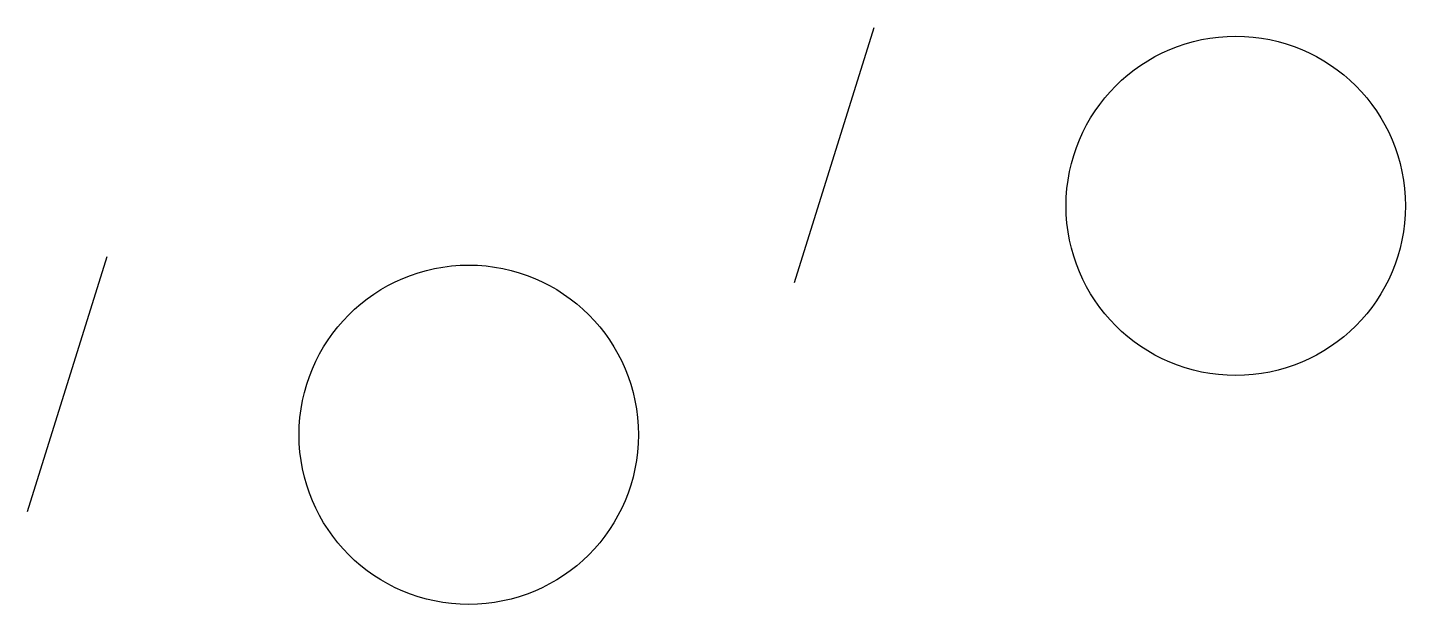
# Model space of a CAD drawing. Header units: inches. Extents: x 4.9 to 61.4, y 1.1 to 24.8.
import ezdxf

# ---------------------------------------------------------------- set-up
doc = ezdxf.new("R2010")
doc.units = ezdxf.units.IN
doc.header["$MEASUREMENT"] = 0

# ---------------------------------------------------------------- blocks, each defined once
blk = doc.blocks.new('b-1')
blk.add_line((4.862, 4.963), (8.133, 15.426))
blk.add_circle((22.97, 8.108), 6.964)

msp = doc.modelspace()

# ---------------------------------------------------------------- block references
for p in [(31.48, 9.395), (0, 0)]:
    msp.add_blockref('b-1', p)

doc.saveas('drawing.dxf')
